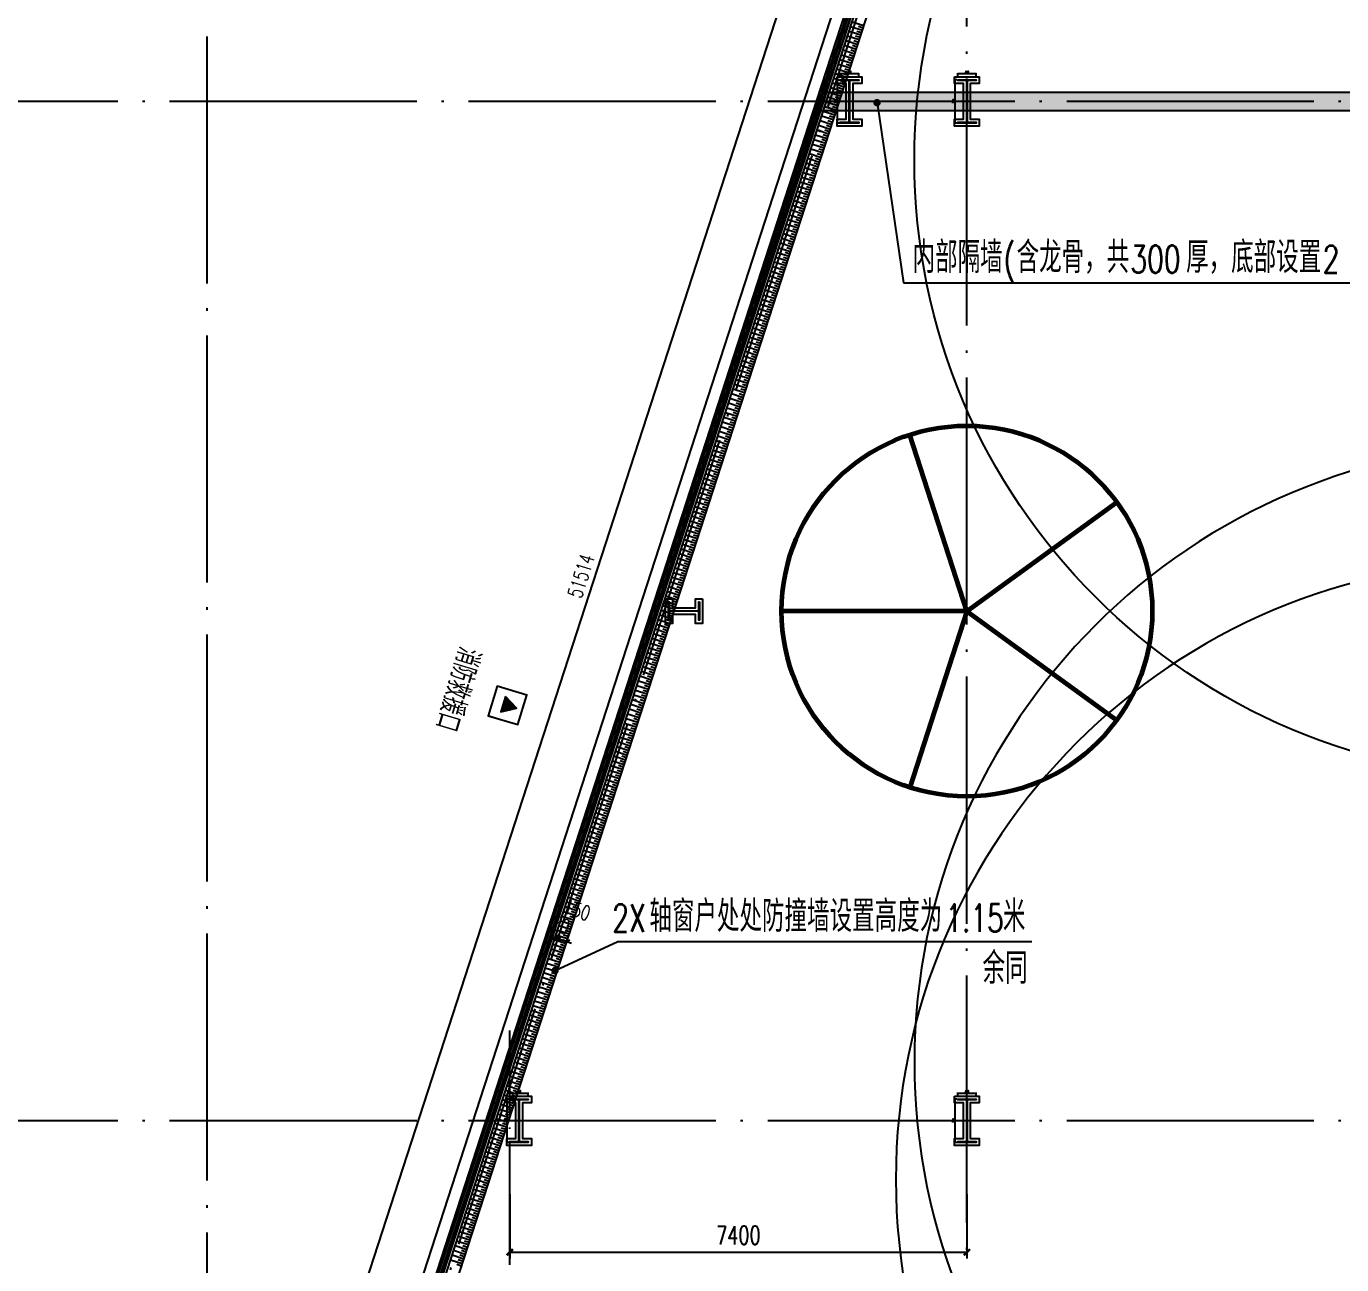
# Model space of a CAD drawing. Extents: x -1313754 to 847533, y 489853 to 941203.
# Drawn here: x -288080 to -266789, y 670740 to 690785 of the extents above; entities that cross this region are included whole.
import ezdxf

# ---------------------------------------------------------------- set-up
doc = ezdxf.new("R2010")
doc.units = 0
doc.header["$LTSCALE"] = 1000
doc.header["$MEASUREMENT"] = 0
doc.linetypes.add('DOTE', pattern=[2.42, 2, -0.2, 0.02, -0.2])
doc.layers.get('Defpoints').update_dxf_attribs({"color": 210})
for name, color, linetype in [('99平面图例外参$0$A-HATCH-2', 251, 'Continuous'), ('A-AXIS-D', 1, 'Continuous'), ('A-AXIS-DOTE', 14, 'DOTE'), ('A-AXIS-DP', 126, 'Continuous'), ('A-HATCH-2', 251, 'Continuous'), ('A-LIN-V', 9, 'Continuous'), ('A-TEXT', 61, 'Continuous'), ('A-WINDOW', 140, 'Continuous'), ('AS-COLN', 6, 'Continuous'), ('AS-WALL', 40, 'Continuous'), ('AS-结构边线层', 200, 'Continuous'), ('DIM_SYMB', 3, 'Continuous'), ('PUB_HATCH', 8, 'Continuous'), ('PUB_TEXT', 7, 'Continuous'), ('RP-N2-01$0$$0$A-WIND-J', 1, 'Continuous'), ('RP-N2-01$0$A-WIND-J', 3, 'Continuous'), ('SB_ZF消火栓', 10, 'Continuous'), ('建-墙-幕', 4, 'Continuous')]:
    doc.layers.add(name, color=color, linetype=linetype)
doc.styles.add('_TCH_DIM', font='SIMPLEX', dxfattribs={"bigfont": 'GBCBIG'})
doc.styles.add('_TCH_DIM_T3', font='SIMPLEX', dxfattribs={"width": 0.705882, "bigfont": 'GBCBIG'})
doc.dimstyles.new('_TCH_ARCH&&10', dxfattribs={"dimtxt": 29.75, "dimasz": 10, "dimexe": 10, "dimexo": 10, "dimgap": 12.625, "dimtad": 1, "dimdec": 0, "dimzin": 0, "dimdsep": 46, "dimtxsty": '_TCH_DIM_T3', "dimblk": 'ARCHTICK', "dimcen": 0.09, "dimclrt": 7, "dimazin": 2, "dimtfac": 1, "dimtdec": 0, "dimtix": 1, "dimtmove": 2, "dimatfit": 3, "dimfxl": 0, "dimtolj": 1, "dimtzin": 0, "dimarcsym": 0})
doc.dimstyles.new('_TCH_ARCH&&100', dxfattribs={"dimtxt": 297.5, "dimasz": 100, "dimexe": 100, "dimexo": 100, "dimgap": 126.25, "dimtad": 1, "dimdec": 0, "dimzin": 0, "dimdsep": 46, "dimtxsty": '_TCH_DIM_T3', "dimblk": 'ARCHTICK', "dimcen": 0.09, "dimclrt": 7, "dimazin": 2, "dimtfac": 1, "dimtdec": 0, "dimtix": 1, "dimtmove": 2, "dimatfit": 3, "dimfxl": 0, "dimtolj": 1, "dimtzin": 0, "dimarcsym": 0})
doc.dimstyles.new('_TCH_ARCH&&80', dxfattribs={"dimtxt": 238, "dimasz": 80, "dimexe": 80, "dimexo": 80, "dimgap": 101, "dimtad": 1, "dimdec": 0, "dimzin": 0, "dimdsep": 46, "dimtxsty": '_TCH_DIM_T3', "dimblk": 'ARCHTICK', "dimcen": 0.09, "dimclrt": 7, "dimazin": 2, "dimtfac": 1, "dimtdec": 0, "dimtix": 1, "dimtmove": 2, "dimatfit": 3, "dimfxl": 0, "dimtolj": 1, "dimtzin": 0, "dimarcsym": 0})

# ---------------------------------------------------------------- blocks, each defined once
blk = doc.blocks.new('_ArchTick')
at = {"color": 0, "linetype": 'ByBlock', "const_width": 0.4}
blk.add_lwpolyline([(-0.5, -0.5), (0.5, 0.5)], dxfattribs=at)
blk = doc.blocks.new('*D1484')
at = {"layer": 'A-AXIS-D', "color": 0, "lineweight": -2}
for p, q in [((-59518, -132940), (-59518, -133978)), ((-52118, -132940), (-52118, -133978)), ((-59518, -133878), (-52118, -133878))]:
    blk.add_line(p, q, dxfattribs=at)
at = {"layer": 'Defpoints', "color": 0}
for p in [(-59518, -132840), (-52118, -132840), (-52118, -133878)]:
    blk.add_point(p, dxfattribs=at)
at = {"layer": 'A-AXIS-D', "color": 0, "lineweight": -2, "xscale": 100, "yscale": 100, "zscale": 100, "rotation": 180}
blk.add_blockref('_ArchTick', (-59518, -133878), dxfattribs=at)
at = {"layer": 'A-AXIS-D', "color": 0, "lineweight": -2, "xscale": 100, "yscale": 100, "zscale": 100}
blk.add_blockref('_ArchTick', (-52118, -133878), dxfattribs=at)
at = {"layer": 'A-AXIS-D', "color": 7, "insert": (-55818, -133603), "char_height": 297.5, "attachment_point": 5, "style": '_TCH_DIM_T3'}
blk.add_mtext('\\A1;7400', dxfattribs=at)
blk = doc.blocks.new('43243')
at = {"layer": 'AS-结构边线层'}
blk.add_lwpolyline([(-264361, 722920), (-285754, 656986), (-285754, 639720), (-254454, 639720), (-254454, 640170), (-252354, 640170), (-252354, 639720), (-250514, 639720), (-250514, 639550), (-229294, 639550), (-229294, 639720), (-227454, 639720), (-227454, 640170), (-225354, 640170), (-225354, 639720), (-223514, 639720), (-223514, 639550), (-210494, 639550), (-210494, 639720), (-200454, 639720)], dxfattribs=at)
blk = doc.blocks.new('*D1765')
at = {"layer": 'A-AXIS-DP', "color": 0, "lineweight": -2}
for p, q in [((-195790, 766880), (-195790, 766929)), ((-195790, 766919), (-195490, 766919)), ((-195490, 766880), (-195490, 766929))]:
    blk.add_line(p, q, dxfattribs=at)
at = {"layer": 'Defpoints', "color": 0}
for p in [(-195490, 766919), (-195790, 766870), (-195490, 766870)]:
    blk.add_point(p, dxfattribs=at)
at = {"layer": 'A-AXIS-DP', "color": 0, "lineweight": -2, "xscale": 10, "yscale": 10, "zscale": 10, "rotation": 180}
blk.add_blockref('_ArchTick', (-195790, 766919), dxfattribs=at)
at = {"layer": 'A-AXIS-DP', "color": 0, "lineweight": -2, "xscale": 10, "yscale": 10, "zscale": 10}
blk.add_blockref('_ArchTick', (-195490, 766919), dxfattribs=at)
at = {"layer": 'A-AXIS-DP', "color": 7, "insert": (-195640, 766946), "char_height": 29.8, "attachment_point": 5, "style": '_TCH_DIM_T3'}
blk.add_mtext('\\A1;300', dxfattribs=at)
blk = doc.blocks.new('*D1766')
at = {"layer": 'A-AXIS-DP', "color": 0, "lineweight": -2}
for p, q in [((-195800, 766820), (-195841, 766820)), ((-195831, 766120), (-195831, 766820)), ((-195800, 766120), (-195841, 766120))]:
    blk.add_line(p, q, dxfattribs=at)
at = {"layer": 'Defpoints', "color": 0}
for p in [(-195831, 766820), (-195790, 766820), (-195790, 766120)]:
    blk.add_point(p, dxfattribs=at)
at = {"layer": 'A-AXIS-DP', "color": 0, "lineweight": -2, "xscale": 10, "yscale": 10, "zscale": 10}
for p, rotation in [((-195831, 766820), 90), ((-195831, 766120), 270)]:
    blk.add_blockref('_ArchTick', p, dxfattribs=dict(at, rotation=rotation))
at = {"layer": 'A-AXIS-DP', "color": 7, "insert": (-195859, 766470), "char_height": 29.8, "attachment_point": 5, "rotation": 90, "style": '_TCH_DIM_T3'}
blk.add_mtext('\\A1;700', dxfattribs=at)
blk = doc.blocks.new('342343243')
at = {"layer": 'A-AXIS-DP', "color": 5}
blk.add_lwpolyline([(-155704, 832070), (-155404, 832070), (-155404, 832058), (-155550, 832058), (-155550, 831582), (-155404, 831582), (-155404, 831570), (-155704, 831570), (-155704, 831582), (-155558, 831582), (-155558, 832058), (-155704, 832058), (-155704, 832070)], close=True, dxfattribs=at)
at = {"layer": 'A-HATCH-2'}
blk.add_lwpolyline([(-155754, 832120), (-155354, 832120), (-155354, 832008), (-155500, 832008), (-155500, 831632), (-155354, 831632), (-155354, 831520), (-155754, 831520), (-155754, 831632), (-155608, 831632), (-155608, 832008), (-155754, 832008)], close=True, dxfattribs=at)
blk = doc.blocks.new('w4324324')
at = {"layer": 'A-HATCH-2', "lineweight": 60}
for q in [(-1694760, 686605), (-1697614, 684532), (-1691907, 684532), (-1696524, 681178), (-1692997, 681178)]:
    blk.add_line((-1694760, 683605), q, dxfattribs=at)
blk.add_circle((-1694760, 683605), 3000, dxfattribs=at)
blk = doc.blocks.new('ner546')
at = {"layer": 'A-LIN-V'}
blk.add_blockref('w4324324', (598280, 70256), dxfattribs=at)
blk = doc.blocks.new('RP-N2-01$0$$0$xfjy')
at = {"layer": 'RP-N2-01$0$$0$A-WIND-J'}
h = blk.add_hatch(color=256, dxfattribs=at)
h.dxf.hatch_style = 1
h.paths.add_polyline_path([(1141876, -26214), (1142135, -26214), (1142005, -25989)])
at = {"layer": 'RP-N2-01$0$$0$A-WIND-J', "const_width": 25}
blk.add_lwpolyline([(1141755, -25889), (1141755, -26389), (1142255, -26389), (1142255, -25889)], close=True, dxfattribs=at)
at = {"layer": 'RP-N2-01$0$$0$A-WIND-J'}
for points in [[(1141755, -26389), (1142255, -26389), (1142255, -25889), (1141755, -25889)], [(1141876, -26214), (1142135, -26214), (1142005, -25989)]]:
    blk.add_lwpolyline(points, close=True, dxfattribs=at)
blk = doc.blocks.new('RP-N2-01$0$xfjy')
at = {"layer": 'RP-N2-01$0$$0$A-WIND-J'}
blk.add_blockref('RP-N2-01$0$$0$xfjy', (0, 0), dxfattribs=at)
blk = doc.blocks.new('1232')
at = {"layer": 'RP-N2-01$0$A-WIND-J', "rotation": 253.2410415830264}
blk.add_blockref('RP-N2-01$0$xfjy', (74030, 1765756, 0), dxfattribs=at)
at = {"layer": 'A-TEXT', "style": '_TCH_DIM'}
blk.add_text('消防救援口', height=384.1, rotation=253.241, dxfattribs=at).set_placement((-281076, 680771, 0))
blk = doc.blocks.new('99平面图例外参$0$$LinePat$填挖边坡')
at = {"color": 0}
for p, q in [((0, 0), (0, -1500)), ((300, 0), (300, -600))]:
    blk.add_line(p, q, dxfattribs=at)
at = {"layer": 'Defpoints', "color": 0}
blk.add_point((600, 0), dxfattribs=at)
blk = doc.blocks.new('34242343243')
at = {"layer": 'A-LIN-V'}
for p, q in [((-285554, 657440), (-269808, 705970)), ((-285354, 657409), (-269598, 705970))]:
    blk.add_line(p, q, dxfattribs=at)
at = {"layer": '99平面图例外参$0$A-HATCH-2', "color": 203, "xscale": 0.1335019788313109, "yscale": 0.1333333333333333, "zscale": 0.1333333333333333, "rotation": 252.0237134181384}
for p in [(-274572, 690640), (-274547, 690716), (-274522, 690793), (-274621, 690488), (-274597, 690564), (-274695, 690259), (-274671, 690335), (-274646, 690412), (-274770, 690031), (-274745, 690107), (-274720, 690183), (-274844, 689802), (-274819, 689878), (-274794, 689954), (-274918, 689574), (-274893, 689650), (-274868, 689726), (-274967, 689421), (-274943, 689497), (-275041, 689193), (-275017, 689269), (-274992, 689345), (-275116, 688964), (-275091, 689040), (-275066, 689116), (-275190, 688735), (-275165, 688812), (-275140, 688888), (-275264, 688507), (-275239, 688583), (-275215, 688659), (-275313, 688354), (-275289, 688431), (-275388, 688126), (-275363, 688202), (-275338, 688278), (-275462, 687897), (-275437, 687973), (-275412, 688050), (-275536, 687669), (-275511, 687745), (-275486, 687821), (-275610, 687440), (-275585, 687516), (-275561, 687593), (-275660, 687288), (-275635, 687364), (-275734, 687059), (-275709, 687135), (-275684, 687212), (-275808, 686831), (-275783, 686907), (-275758, 686983), (-275882, 686602), (-275857, 686678), (-275833, 686754), (-275931, 686450), (-275907, 686526), (-276006, 686221), (-275981, 686297), (-275956, 686373), (-276080, 685993), (-276055, 686069), (-276030, 686145), (-276154, 685764), (-276129, 685840), (-276104, 685916), (-276228, 685535), (-276203, 685612), (-276179, 685688), (-276278, 685383), (-276253, 685459), (-276352, 685154), (-276327, 685231), (-276302, 685307), (-276426, 684926), (-276401, 685002), (-276376, 685078), (-276500, 684697), (-276475, 684773), (-276451, 684850), (-276574, 684469), (-276549, 684545), (-276525, 684621), (-276624, 684316), (-276599, 684393), (-276698, 684088), (-276673, 684164), (-276648, 684240), (-276772, 683859), (-276747, 683935), (-276723, 684012), (-276846, 683631), (-276821, 683707), (-276797, 683783), (-276920, 683402), (-276896, 683478), (-276871, 683554), (-276970, 683250), (-276945, 683326), (-277044, 683021), (-277019, 683097), (-276994, 683173), (-277118, 682793), (-277093, 682869), (-277069, 682945), (-277192, 682564), (-277168, 682640), (-277143, 682716), (-277266, 682335), (-277242, 682412), (-277217, 682488), (-277316, 682183), (-277291, 682259), (-277390, 681954), (-277365, 682031), (-277341, 682107), (-277464, 681726), (-277439, 681802), (-277415, 681878), (-277538, 681497), (-277514, 681573), (-277489, 681650), (-277612, 681269), (-277588, 681345), (-277563, 681421), (-277662, 681116), (-277637, 681192), (-277736, 680888), (-277711, 680964), (-277687, 681040), (-277810, 680659), (-277786, 680735), (-277761, 680812), (-277884, 680431), (-277860, 680507), (-277835, 680583), (-277959, 680202), (-277934, 680278), (-277909, 680354), (-278008, 680050), (-277983, 680126), (-278082, 679821), (-278057, 679897), (-278033, 679973), (-278156, 679592), (-278132, 679669), (-278107, 679745), (-278231, 679364), (-278206, 679440), (-278181, 679516), (-278305, 679135), (-278280, 679212), (-278255, 679288), (-278354, 678983), (-278329, 679059), (-278428, 678754), (-278404, 678831), (-278379, 678907), (-278502, 678526), (-278478, 678602), (-278453, 678678), (-278577, 678297), (-278552, 678373), (-278527, 678450), (-278626, 678145), (-278601, 678221), (-278700, 677916), (-278675, 677992), (-278651, 678069), (-278774, 677688), (-278750, 677764), (-278725, 677840), (-278849, 677459), (-278824, 677535), (-278799, 677612), (-278923, 677231), (-278898, 677307), (-278873, 677383), (-278972, 677078), (-278947, 677154), (-279046, 676850), (-279022, 676926), (-278997, 677002), (-279120, 676621), (-279096, 676697), (-279071, 676773), (-279195, 676392), (-279170, 676469), (-279145, 676545), (-279269, 676164), (-279244, 676240), (-279219, 676316), (-279318, 676012), (-279294, 676088), (-279392, 675783), (-279368, 675859), (-279343, 675935), (-279467, 675554), (-279442, 675631), (-279417, 675707), (-279541, 675326), (-279516, 675402), (-279491, 675478), (-279615, 675097), (-279590, 675173), (-279565, 675250), (-279664, 674945), (-279640, 675021), (-279738, 674716), (-279714, 674792), (-279689, 674869), (-279813, 674488), (-279788, 674564), (-279763, 674640), (-279887, 674259), (-279862, 674335), (-279837, 674411), (-279961, 674031), (-279936, 674107), (-279912, 674183), (-280010, 673878), (-279986, 673954), (-280085, 673650), (-280060, 673726), (-280035, 673802), (-280159, 673421), (-280134, 673497), (-280109, 673573), (-280233, 673192), (-280208, 673269), (-280183, 673345), (-280307, 672964), (-280282, 673040), (-280258, 673116), (-280357, 672811), (-280332, 672888), (-280431, 672583), (-280406, 672659), (-280381, 672735), (-280505, 672354), (-280480, 672431), (-280455, 672507), (-280579, 672126), (-280554, 672202), (-280530, 672278), (-280653, 671897), (-280628, 671973), (-280604, 672050), (-280703, 671745), (-280678, 671821), (-280777, 671516), (-280752, 671592), (-280727, 671669), (-280851, 671288), (-280826, 671364), (-280802, 671440), (-280925, 671059), (-280900, 671135), (-280876, 671211), (-280975, 670907), (-280950, 670983), (-281024, 670754), (-280999, 670831)]:
    blk.add_blockref('99平面图例外参$0$$LinePat$填挖边坡', p, dxfattribs=at)
blk = doc.blocks.new('A$C5D961328')
at = {"layer": 'SB_ZF消火栓'}
blk.add_hatch(color=256, dxfattribs=at).paths.add_polyline_path([(0, 40), (700, 40), (700, 240)])
at = {"layer": 'A-LIN-V', "ltscale": 500}
blk.add_circle((350, 40), 10001, dxfattribs=at)
at = {"layer": 'SB_ZF消火栓'}
for p, q in [((700, 240), (0, 240)), ((0, 240), (0, 40)), ((700, 240), (0, 40)), ((700, 240), (700, 40)), ((0, 40), (700, 40))]:
    blk.add_line(p, q, dxfattribs=at)
at = {"layer": 'SB_ZF消火栓', "color": 1}
blk.add_circle((140, 140), 32.5, dxfattribs=at)
blk = doc.blocks.new('234243242332')
at = {"layer": 'SB_ZF消火栓', "rotation": 270}
blk.add_blockref('A$C5D961328', (-263744, 688970), dxfattribs=at)
at = {"layer": 'SB_ZF消火栓', "xscale": -1}
for p, rotation in [((-263744, 673670), 270), ((-263964, 672470), 89.99999999999997)]:
    blk.add_blockref('A$C5D961328', p, dxfattribs=dict(at, rotation=rotation))
blk = doc.blocks.new('*D195')
at = {"layer": 'A-AXIS-DP', "color": 0, "lineweight": -2}
for p, q in [((-279522, 676032), (-279598, 676057)), ((-279596, 675804), (-279497, 676109)), ((-279548, 675789), (-279449, 676093)), ((-279522, 676032), (-279474, 676017)), ((-279474, 676017), (-279398, 675992))]:
    blk.add_line(p, q, dxfattribs=at)
at = {"layer": 'Defpoints', "color": 0}
for p in [(-279474, 676017), (-279620, 675728), (-279573, 675713)]:
    blk.add_point(p, dxfattribs=at)
at = {"layer": 'A-AXIS-DP', "color": 0, "lineweight": -2, "xscale": 80, "yscale": 80, "zscale": 80}
for p, rotation in [((-279522, 676032), 342.0237134181228), ((-279474, 676017), 162.0237134181229)]:
    blk.add_blockref('_ArchTick', p, dxfattribs=dict(at, rotation=rotation))
at = {"layer": 'A-AXIS-DP', "color": 7, "insert": (-279430, 676234), "char_height": 238, "attachment_point": 5, "rotation": 342.0237, "style": '_TCH_DIM_T3'}
blk.add_mtext('\\A1;50', dxfattribs=at)
blk = doc.blocks.new('*D196')
at = {"layer": 'A-AXIS-DP', "color": 0, "lineweight": -2}
for p, q in [((-279474, 676017), (-279550, 676042)), ((-279548, 675789), (-279449, 676093)), ((-279474, 676017), (-279331, 675971)), ((-279406, 675742), (-279307, 676047)), ((-279331, 675971), (-279255, 675946))]:
    blk.add_line(p, q, dxfattribs=at)
at = {"layer": 'Defpoints', "color": 0}
for p in [(-279331, 675971), (-279573, 675713), (-279430, 675666)]:
    blk.add_point(p, dxfattribs=at)
at = {"layer": 'A-AXIS-DP', "color": 0, "lineweight": -2, "xscale": 80, "yscale": 80, "zscale": 80}
for p, rotation in [((-279474, 676017), 342.0237134181606), ((-279331, 675971), 162.0237134181606)]:
    blk.add_blockref('_ArchTick', p, dxfattribs=dict(at, rotation=rotation))
at = {"layer": 'A-AXIS-DP', "color": 7, "insert": (-279166, 676480), "char_height": 238, "attachment_point": 5, "rotation": 342.0237, "style": '_TCH_DIM_T3'}
blk.add_mtext('\\A1;150', dxfattribs=at)
blk = doc.blocks.new('*D1199')
at = {"layer": 'A-AXIS-DP', "color": 0, "lineweight": -2}
for p, q in [((-286841, 657322), (-270943, 706321)), ((-270032, 706026), (-271019, 706346)), ((-285930, 657026), (-286917, 657347))]:
    blk.add_line(p, q, dxfattribs=at)
at = {"layer": 'Defpoints', "color": 0}
for p in [(-270943, 706321), (-269956, 706001), (-285854, 657002)]:
    blk.add_point(p, dxfattribs=at)
at = {"layer": 'A-AXIS-DP', "color": 0, "lineweight": -2, "xscale": 80, "yscale": 80, "zscale": 80}
for p, rotation in [((-270943, 706321), 72.02371341813645), ((-286841, 657322), 252.0237134181365)]:
    blk.add_blockref('_ArchTick', p, dxfattribs=dict(at, rotation=rotation))
at = {"layer": 'A-AXIS-DP', "color": 7, "insert": (-279101, 681889), "char_height": 238, "attachment_point": 5, "rotation": 72.0237, "style": '_TCH_DIM_T3'}
blk.add_mtext('\\A1;51514', dxfattribs=at)
blk = doc.blocks.new('dote')
at = {"layer": 'A-AXIS-DOTE', "ltscale": 2}
for p, q in [((-64417.8, -171438.9), (-64417.8, -75850)), ((-52117.8, -264080), (-52117.8, -75950)), ((98696.4, -115250), (-75513.6, -115250)), ((98696.4, -131750), (-75513.6, -131750))]:
    blk.add_line(p, q, dxfattribs=at)
at = {"layer": 'A-AXIS-DOTE'}
blk.add_line((-59517.8, -134080), (-59517.8, -130290), dxfattribs=at)
at = {"layer": 'A-AXIS-DOTE', "ltscale": 2}
blk.add_lwpolyline([(-66316.4, -152160.4), (-42470.2, -78666)], dxfattribs=at)
at = {"layer": 'A-AXIS-D'}
dim = blk.add_linear_dim(base=(-52117.8, -133877.5), p1=(-59517.8, -132840), p2=(-52117.8, -132840), angle=0, dimstyle='_TCH_ARCH&&100', override={"dimgap": 0}, dxfattribs=at)
dim.commit()
dim.dimension.update_dxf_attribs({"geometry": '*D1484', "text_midpoint": (-55817.8, -133602.5), "dimtype": 161})
blk = doc.blocks.new('nt66')
at = {"layer": 'A-HATCH-2'}
blk.add_lwpolyline([(-195840, 766870), (-195440, 766870), (-195440, 766758), (-195586, 766758), (-195586, 766182), (-195440, 766182), (-195440, 766070), (-195840, 766070), (-195840, 766182), (-195694, 766182), (-195694, 766758), (-195840, 766758)], close=True, dxfattribs=at)
at = {"layer": 'AS-COLN'}
blk.add_lwpolyline([(-195790, 766820), (-195490, 766820), (-195490, 766808), (-195636, 766808), (-195636, 766132), (-195490, 766132), (-195490, 766120), (-195790, 766120), (-195790, 766132), (-195644, 766132), (-195644, 766808), (-195790, 766808)], close=True, dxfattribs=at)
at = {"layer": 'A-AXIS-DP'}
for p1, p2, distance, picture, middle in [((-195790, 766870), (-195490, 766870), 48.8, '*D1765', (-195640, 766946.2)), ((-195790, 766120), (-195790, 766820), 41.2, '*D1766', (-195858.7, 766470))]:
    dim = blk.add_aligned_dim(p1=p1, p2=p2, distance=distance, dimstyle='_TCH_ARCH&&10', dxfattribs=at)
    dim.commit()
    dim.dimension.update_dxf_attribs({"geometry": picture, "text_midpoint": middle})
blk = doc.blocks.new('33333')
for p in [(-79117, -76900), (-77214, -76900), (-84464, -93400), (-77214, -93400)]:
    blk.add_blockref('nt66', p)
at = {"layer": 'A-AXIS-DP', "rotation": 270}
blk.add_blockref('342343243', (-1109254, 525766), dxfattribs=at)

msp = doc.modelspace()

# ---------------------------------------------------------------- hatches: boundary and pattern name
at = {"layer": 'PUB_HATCH'}
h = msp.add_hatch(dxfattribs=at)
h.set_pattern_fill('石膏板', color=256, scale=30, style=0)
h.set_pattern_definition([(45, (25.49, 21.51), (-75.000002, 75.000002), [24, -82.06602]), (135, (192.46, 21.51), (-75.000002, -75.000002), [24, -82.06602])])
h.paths.add_polyline_path([(-275133.2, 689720), (-275230.5, 689420), (-263854.2, 689420), (-263854.2, 689720)])

# ---------------------------------------------------------------- linework, layer by layer
at = {"layer": 'A-LIN-V'}
msp.add_lwpolyline([(-286054.2, 654570), (-286054.2, 657017.5), (-268359.9, 711551.6), (-268074.6, 711459)], dxfattribs=at)
at = {"layer": 'AS-WALL'}
for p, q in [((-275133.2, 689720), (-263854.2, 689720)), ((-275230.5, 689420), (-263854.2, 689420))]:
    msp.add_line(p, q, dxfattribs=at)
at = {"layer": 'DIM_SYMB'}
for p, q in [((-274310, 689550), (-273881.1, 686635.2)), ((-274310, 689550), (-273881.1, 686635.2)), ((-273881.1, 686635.2), (-264690, 686635.2)), ((-279520.3, 675500.7), (-278506.5, 675969.5)), ((-279520.3, 675500.7), (-278506.5, 675969.5)), ((-278506.5, 675969.5), (-271802.3, 675969.5))]:
    msp.add_line(p, q, dxfattribs=at)
at = {"layer": 'DIM_SYMB', "const_width": 60}
for points in [[(-274314.4, 689579.7, 1), (-274305.7, 689520.3, 1)], [(-274314.4, 689579.7, 1), (-274305.7, 689520.3, 1)], [(-279547.5, 675488.1, 1), (-279493.1, 675513.3, 1)], [(-279547.5, 675488.1, 1), (-279493.1, 675513.3, 1)]]:
    msp.add_lwpolyline(points, format="xyb", close=True, dxfattribs=at)
at = {"layer": '建-墙-幕'}
for p, q in [((-275282, 689585.4), (-267446.2, 713735.4)), ((-275250.3, 689575.1), (-267414.5, 713725.1)), ((-275218.6, 689564.9), (-267382.8, 713714.9)), ((-275186.9, 689554.6), (-267351.1, 713704.6)), ((-285854.2, 657001.6), (-275282, 689585.4)), ((-285820.9, 656996.4), (-275250.3, 689575.1)), ((-285787.5, 656991.1), (-275218.6, 689564.9)), ((-285754.2, 656985.8), (-275186.9, 689554.6))]:
    msp.add_line(p, q, dxfattribs=at)

# ---------------------------------------------------------------- block references
msp.add_blockref('1232', (0, 0))
at = {"layer": 'A-LIN-V', "rotation": 90.00000000000001}
msp.add_blockref('ner546', (481006.5, 1777800), dxfattribs=at)
at = {"layer": 'A-WINDOW'}
for name in ['43243', '33333']:
    msp.add_blockref(name, (0, 0), dxfattribs=at)
at = {"layer": 'AS-WALL'}
msp.add_blockref('dote', (-220736.4, 804820), dxfattribs=at)
at = {"layer": 'DIM_SYMB'}
msp.add_blockref('34242343243', (0, 0), dxfattribs=at)
at = {"layer": 'SB_ZF消火栓', "linetype": 'Continuous'}
msp.add_blockref('234243242332', (0, 0), dxfattribs=at)

# ---------------------------------------------------------------- texts
at = {"layer": 'PUB_TEXT', "style": '_TCH_DIM'}
for s, height, p in [('内部隔墙', 506.38, (-273734.8, 686792.7)), ('含龙骨，共', 506.38, (-272050.4, 686792.7)), ('厚，底部设置', 506.38, (-269307.3, 686792.7)), ('轴窗户处处防撞墙设置高度为', 506.383, (-277994.6, 676127)), ('米', 506.4, (-272272.6, 676127)), ('余同', 506.38, (-272602.1, 675287))]:
    msp.add_text(s, height=height, dxfattribs=at).set_placement(p)
at = {"layer": 'PUB_TEXT', "style": '_TCH_DIM', "width": 0.705882}
for s, height, p in [('(', 446.2, (-272260.4, 686792.7)), ('300', 446.25, (-270207.3, 686792.7)), ('2', 446.2, (-267095.6, 686792.7)), ('2X', 446.25, (-278594.6, 676127)), ('1.15', 446.25, (-273202.6, 676127))]:
    msp.add_text(s, height=height, dxfattribs=at).set_placement(p)

# ---------------------------------------------------------------- dimensions: what is measured, and where the dimension line sits
at = {"layer": 'A-AXIS-DP'}
for p1, p2, distance, picture, middle in [((-285854.2, 657001.6), (-269955.8, 706000.9), 1037.5, '*D1199', (-279101.1, 681889.3)), ((-279620.5, 675728), (-279572.9, 675712.6), 320, '*D195', (-279430, 676234))]:
    dim = msp.add_aligned_dim(p1=p1, p2=p2, distance=distance, dimstyle='_TCH_ARCH&&80', dxfattribs=at)
    dim.commit()
    dim.dimension.update_dxf_attribs({"geometry": picture, "text_midpoint": middle})
dim = msp.add_linear_dim(base=(-279331.5, 675970.7), p1=(-279572.9, 675712.6), p2=(-279430.2, 675666.3), angle=342.02371, dimstyle='_TCH_ARCH&&80', dxfattribs=at)
dim.commit()
dim.dimension.update_dxf_attribs({"geometry": '*D196', "text_midpoint": (-279166.3, 676479.9), "dimtype": 129})

doc.saveas('drawing.dxf')
